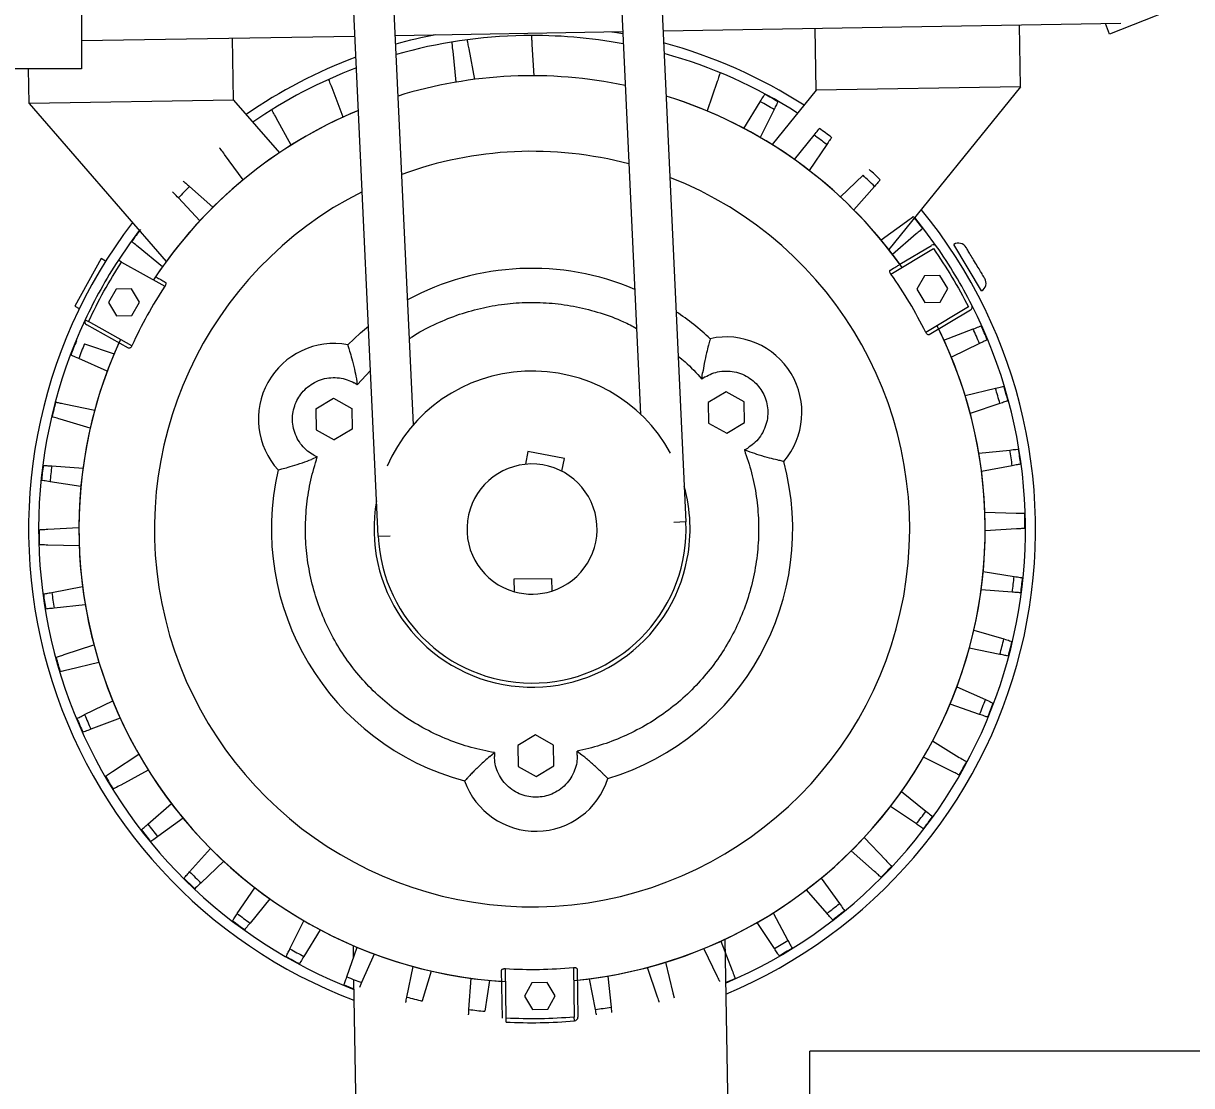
# Model space of a CAD drawing. Extents: x -2187 to 96136, y -11110 to 52208.
# Drawn here: x 31061.3 to 31438.3, y 18704.4 to 19047.1 of the extents above; entities that cross this region are included whole.
import ezdxf

# ---------------------------------------------------------------- set-up
doc = ezdxf.new("R2010")
doc.units = 0
doc.header["$LTSCALE"] = 1000
doc.header["$MEASUREMENT"] = 0
doc.linetypes.add('ACAD_ISO02W100', pattern=[15, 12, -3])
doc.layers.add('洗衣房设备', color=4, linetype='Continuous')
doc.styles.add('HZHT', font='hztxt_e.shx', dxfattribs={"width": 1.5, "bigfont": 'hztxt.shx'})
doc.dimstyles.new('75', dxfattribs={"dimscale": 100, "dimtxt": 3, "dimasz": 1, "dimexe": 1, "dimexo": 1, "dimgap": 0.2, "dimtad": 1, "dimdec": 0, "dimrnd": 10, "dimzin": 0, "dimdsep": 46, "dimtxsty": 'HZHT', "dimblk1": 'ARCHTICK', "dimblk2": 'ARCHTICK', "dimsah": 1, "dimcen": 1, "dimdle": 0.5, "dimclrd": 1, "dimclre": 1, "dimadec": 0, "dimazin": 0, "dimtfac": 1, "dimtdec": 0, "dimtix": 1, "dimtmove": 2, "dimatfit": 3, "dimfxl": 0, "dimtolj": 1, "dimtzin": 0, "dimarcsym": 0})

# ---------------------------------------------------------------- blocks, each defined once
blk = doc.blocks.new('_ArchTick')
at = {"color": 0, "linetype": 'ByBlock', "const_width": 0.4}
blk.add_lwpolyline([(-0.5, -0.5), (0.5, 0.5)], dxfattribs=at)
blk = doc.blocks.new('*D123')
at = {"color": 1, "linetype": 'ACAD_ISO02W100', "lineweight": -2, "ltscale": 750}
for p, q in [((30556.57, 21688.78), (30556.57, 20745.32)), ((30745.1, 21638.78), (30456.57, 21638.78)), ((30556.57, 18361.5), (30556.57, 19495.32)), ((31215.1, 18411.5), (30456.57, 18411.5))]:
    blk.add_line(p, q, dxfattribs=at)
at = {"layer": 'Defpoints', "color": 0, "linetype": 'ACAD_ISO02W100', "ltscale": 750}
for p in [(30556.57, 21638.78), (30845.1, 21638.78), (31315.1, 18411.5)]:
    blk.add_point(p, dxfattribs=at)
at = {"color": 1, "linetype": 'ACAD_ISO02W100', "lineweight": -2, "ltscale": 750, "xscale": 100, "yscale": 100, "zscale": 100}
for p, rotation in [((30556.57, 21638.78), 90), ((30556.57, 18411.5), 270)]:
    blk.add_blockref('_ArchTick', p, dxfattribs=dict(at, rotation=rotation))
at = {"color": 0, "linetype": 'ACAD_ISO02W100', "ltscale": 750, "insert": (30366.07, 20120.32), "char_height": 300, "attachment_point": 2, "rotation": 90, "style": 'HZHT'}
blk.add_mtext('\\A1;3230', dxfattribs=at)

msp = doc.modelspace()

# ---------------------------------------------------------------- linework, layer by layer
at = {"color": 7, "linetype": 'Continuous', "lineweight": 15}
for p, q in [((31239.743, 19646.81), (31275.12, 18886.245)), ((31175.828, 18881.626), (31140.45, 19642.192)), ((31228.402, 19610.831), (31260.489, 18921.016)), ((31187.168, 18917.605), (31155.082, 19607.421)), ((31080.097, 19132.405), (31080.097, 19032.405)), ((31453.882, 19060.276), (31411.874, 19043.551)), ((31267.752, 19044.663), (31415.534, 19047.126)), ((31317.127, 19025.483), (31316.794, 19045.48)), ((31383.118, 19026.583), (31382.785, 19046.58)), ((31411.874, 19043.551), (31410.591, 19047.044)), ((31080.097, 19041.534), (31168.321, 19043.005)), ((31129.153, 19022.349), (31128.82, 19042.346)), ((31181.325, 19043.222), (31254.748, 19044.446)), ((31201.009, 19028.125), (31199.962, 19038.161)), ((31205.023, 19038.913), (31206.941, 19029.006)), ((31225.427, 19040.257), (31226.035, 19030.184)), ((31080.097, 19032.405), (31030.097, 19032.405)), ((31063.163, 19021.249), (31062.977, 19032.405)), ((31164.524, 19016.879), (31160.915, 19026.303)), ((31285.252, 19028.375), (31281.959, 19018.837)), ((31383.118, 19026.583), (31317.127, 19025.483)), ((31383.118, 19026.583), (31340.587, 18974.146)), ((31129.153, 19022.349), (31063.163, 19021.249)), ((31129.153, 19022.349), (31143.92, 19005.335)), ((31182.398, 19023.698), (31182.194, 19024.55)), ((31317.127, 19025.483), (31302.936, 19007.986)), ((31063.163, 19021.249), (31107.417, 18970.259)), ((31293.841, 19013.222), (31299.12, 19021.821)), ((31303.594, 19019.337), (31299.084, 19010.31)), ((31147.692, 19007.786), (31142.884, 19016.658)), ((31310.132, 19003.192), (31316.488, 19011.029)), ((31320.599, 19007.982), (31314.95, 18999.621)), ((31132.192, 18996.574), (31126.267, 19004.742)), ((31324.973, 18991.122), (31332.298, 18998.062)), ((31114.905, 18994.438), (31122.457, 18987.746)), ((31335.976, 18994.505), (31329.284, 18986.953)), ((31118.288, 18983.435), (31111.348, 18990.76)), ((31338.113, 18977.218), (31346.281, 18983.142)), ((31349.463, 18979.135), (31341.842, 18972.521)), ((31106.217, 18968.593), (31098.381, 18974.949)), ((31341.288, 18966.191), (31355.028, 18974.432)), ((31344.189, 18969.352), (31354.401, 18975.477)), ((31370.581, 18960.766), (31361.579, 18975.774)), ((31086.383, 18971.186), (31077.887, 18955.887)), ((31087.859, 18970.366), (31086.383, 18971.186)), ((31092.975, 18970.063), (31091.953, 18970.727)), ((31092.975, 18970.063), (31106.982, 18962.284)), ((31352.114, 18965.683), (31349.704, 18961.343)), ((31357.078, 18965.766), (31352.114, 18965.683)), ((31359.632, 18961.508), (31357.078, 18965.766)), ((31357.222, 18957.168), (31359.632, 18961.508)), ((31091.215, 18961.333), (31088.805, 18956.993)), ((31096.179, 18961.416), (31091.215, 18961.333)), ((31098.733, 18957.159), (31096.179, 18961.416)), ((31349.704, 18961.343), (31352.258, 18957.085)), ((31077.887, 18955.887), (31079.363, 18955.067)), ((31088.805, 18956.993), (31091.359, 18952.736)), ((31096.322, 18952.818), (31098.733, 18957.159)), ((31352.258, 18957.085), (31357.222, 18957.168)), ((31366.312, 18955.619), (31352.572, 18947.378)), ((31366.939, 18954.574), (31353.657, 18946.607)), ((31081.221, 18951.401), (31082.325, 18950.884)), ((31096.332, 18943.106), (31082.325, 18950.884)), ((31091.359, 18952.736), (31096.322, 18952.818)), ((31095.273, 18942.3), (31081.733, 18949.819)), ((31358.418, 18944.886), (31367.841, 18948.495)), ((31081.034, 18943.713), (31090.572, 18940.421)), ((31369.878, 18943.801), (31360.805, 18939.384)), ((31088.37, 18934.843), (31079.155, 18938.954)), ((31168.765, 18932.439), (31169.081, 18930.487)), ((31280.284, 18932.341), (31280.534, 18934.302)), ((31281.304, 18933.019), (31280.284, 18932.341)), ((31169.081, 18930.487), (31168.039, 18931.13)), ((31288.072, 18928.235), (31282.337, 18924.795)), ((31293.919, 18924.988), (31288.072, 18928.235)), ((31365.236, 18927.012), (31375.05, 18929.36)), ((31074.467, 18924.349), (31084.354, 18922.329)), ((31155.699, 18922.684), (31161.434, 18926.124)), ((31161.434, 18926.124), (31167.28, 18922.877)), ((31282.337, 18924.795), (31282.449, 18918.109)), ((31294.03, 18918.302), (31293.919, 18924.988)), ((31376.456, 18924.44), (31366.885, 18921.246)), ((31155.699, 18922.684), (31155.81, 18915.997)), ((31167.28, 18922.877), (31167.392, 18916.191)), ((31082.898, 18916.511), (31073.225, 18919.385)), ((31282.449, 18918.109), (31288.295, 18914.862)), ((31288.295, 18914.862), (31294.03, 18918.302)), ((31155.81, 18915.997), (31161.657, 18912.751)), ((31167.392, 18916.191), (31161.657, 18912.751)), ((31224.115, 18908.928), (31223.336, 18904.826)), ((31235.904, 18906.688), (31224.115, 18908.928)), ((31293.986, 18909.497), (31295.063, 18910.078)), ((31295.833, 18908.795), (31293.986, 18909.497)), ((31369.663, 18908.401), (31379.699, 18909.448)), ((31156.148, 18907.199), (31154.325, 18906.436)), ((31155.052, 18907.744), (31156.148, 18907.199)), ((31235.125, 18902.586), (31235.904, 18906.688)), ((31070.484, 18904.293), (31080.549, 18903.581)), ((31380.452, 18904.386), (31370.545, 18902.469)), ((31079.866, 18897.623), (31069.901, 18899.209)), ((31371.623, 18889.371), (31381.71, 18889.099)), ((31069.153, 18883.888), (31079.225, 18884.496)), ((31381.795, 18883.983), (31371.723, 18883.375)), ((31079.325, 18878.5), (31069.238, 18878.772)), ((31219.742, 18867.838), (31231.74, 18868.038)), ((31219.81, 18863.714), (31219.742, 18867.838)), ((31231.74, 18868.038), (31231.809, 18863.914)), ((31371.082, 18870.248), (31381.047, 18868.662)), ((31070.496, 18863.485), (31080.403, 18865.402)), ((31380.464, 18863.578), (31370.399, 18864.29)), ((31081.285, 18859.47), (31071.249, 18858.423)), ((31368.05, 18851.36), (31377.723, 18848.486)), ((31074.492, 18843.431), (31084.063, 18846.625)), ((31376.481, 18843.522), (31366.594, 18845.542)), ((31085.712, 18840.859), (31075.898, 18838.511)), ((31362.578, 18833.028), (31371.793, 18828.917)), ((31081.07, 18824.07), (31090.143, 18828.487)), ((31369.914, 18824.158), (31360.376, 18827.45)), ((31092.53, 18822.985), (31083.107, 18819.376)), ((31226.581, 18817.507), (31220.846, 18814.067)), ((31232.428, 18814.26), (31226.581, 18817.507)), ((31354.76, 18815.568), (31363.36, 18810.289)), ((31090.12, 18805.734), (31098.538, 18811.297)), ((31211.823, 18810.573), (31213.355, 18811.822)), ((31213.355, 18811.822), (31213.32, 18810.598)), ((31220.846, 18814.067), (31220.958, 18807.381)), ((31232.539, 18807.574), (31232.428, 18814.26)), ((31240.066, 18811.044), (31239.99, 18812.266)), ((31239.99, 18812.266), (31241.563, 18811.069)), ((31220.958, 18807.381), (31226.804, 18804.134)), ((31226.804, 18804.134), (31232.539, 18807.574)), ((31360.876, 18805.816), (31351.849, 18810.325)), ((31101.623, 18806.154), (31092.752, 18801.346)), ((31344.731, 18799.278), (31352.567, 18792.922)), ((31101.485, 18788.736), (31109.106, 18795.35)), ((31349.521, 18788.811), (31341.16, 18794.46)), ((31112.835, 18790.653), (31104.667, 18784.729)), ((31332.66, 18784.436), (31339.6, 18777.111)), ((31114.972, 18773.366), (31121.664, 18780.918)), ((31125.974, 18776.749), (31118.65, 18769.809)), ((31336.043, 18773.433), (31328.491, 18780.125)), ((31318.756, 18771.297), (31324.681, 18763.129)), ((31130.349, 18759.889), (31135.998, 18768.25)), ((31320.674, 18759.946), (31314.06, 18767.567)), ((31140.816, 18764.679), (31134.46, 18756.842)), ((31303.256, 18760.084), (31308.063, 18751.213)), ((31147.354, 18748.534), (31151.864, 18757.561)), ((31157.107, 18754.649), (31151.828, 18746.05)), ((31303.675, 18748.581), (31298.113, 18757)), ((31286.424, 18750.991), (31290.033, 18741.568)), ((31287.689, 18751.578), (31289.633, 18634.97)), ((31165.696, 18739.496), (31168.989, 18749.034)), ((31167.706, 18749.578), (31167.773, 18745.513)), ((31174.567, 18746.831), (31170.455, 18737.616)), ((31285.339, 18739.532), (31280.923, 18748.604)), ((31185.061, 18732.929), (31187.08, 18742.815)), ((31268.55, 18744.173), (31270.898, 18734.36)), ((31192.898, 18741.36), (31190.025, 18731.687)), ((31215.916, 18726.104), (31215.658, 18741.589)), ((31217.135, 18726.124), (31216.868, 18742.144)), ((31238.802, 18742.51), (31239.069, 18726.49)), ((31240.029, 18741.996), (31240.288, 18726.51)), ((31249.939, 18739.746), (31250.986, 18729.71)), ((31265.979, 18732.953), (31262.784, 18742.525)), ((31167.888, 18738.608), (31169.65, 18632.97)), ((31170.455, 18737.616), (31169.744, 18736.021)), ((31205.117, 18728.946), (31205.829, 18739.011)), ((31211.787, 18738.327), (31210.2, 18728.362)), ((31225.432, 18737.563), (31223.021, 18733.223)), ((31230.395, 18737.646), (31225.432, 18737.563)), ((31232.949, 18733.388), (31230.395, 18737.646)), ((31245.925, 18728.958), (31244.007, 18738.865)), ((31223.021, 18733.223), (31225.575, 18728.965)), ((31230.539, 18729.048), (31232.949, 18733.388)), ((31270.898, 18734.36), (31271.305, 18732.661)), ((31225.575, 18728.965), (31230.539, 18729.048)), ((31250.986, 18729.71), (31251.167, 18727.973)), ((31217.07, 18724.907), (31217.135, 18726.124)), ((31239.174, 18725.276), (31239.069, 18726.49)), ((32315.097, 18715.501), (31315.097, 18715.501)), ((31315.097, 18598.901), (31315.097, 18715.501))]:
    msp.add_line(p, q, dxfattribs=at)
at = {"color": 8, "linetype": 'Continuous', "lineweight": 15}
for p, q in [((31169.081, 18930.487), (31173.339, 18935.123)), ((31275.12, 18886.245), (31271.225, 18886.064)), ((31175.828, 18881.626), (31179.723, 18881.807))]:
    msp.add_line(p, q, dxfattribs=at)
at = {"color": 7, "linetype": 'Continuous', "lineweight": 15, "flags": 128}
for points in [[(31251.198, 19044.387), (31252.886, 19044.107), (31254.779, 19043.771)], [(31356.027, 18975.13), (31352.281, 18980.27), (31348.97, 18984.481)], [(31098.695, 18980.308), (31095.526, 18975.99), (31091.953, 18970.727)], [(31165.974, 18943.406), (31170.081, 18947.249), (31172.674, 18949.427)]]:
    msp.add_lwpolyline(points, dxfattribs=at)
at = {"color": 7, "linetype": 'Continuous', "lineweight": 15}
for centre, radius, start, end in [((31225.474, 18883.935), 162.5, 101.01838, 105.7158), ((31225.474, 18883.935), 159.25, 90.9551, 105.98704), ((31225.474, 18883.935), 159.25, 79.33929, 90.9551), ((31225.474, 18883.935), 162.5, 57.30841, 74.85408), ((31225.474, 18883.935), 159.25, 57.43862, 74.47806), ((31225.474, 18883.935), 162.5, 110.47224, 124.6018), ((31225.474, 18883.935), 159.25, 110.84826, 124.47159), ((31225.474, 18883.935), 146.25, 78.13001, 107.19632), ((31225.474, 18883.935), 146.25, 35.25633, 72.7967), ((31225.474, 18883.935), 146.25, 35.7353, 72.7967), ((31225.474, 18883.935), 159.087, 60.0772, 61.83301), ((31225.474, 18883.935), 146.25, 112.52962, 146.65388), ((31225.474, 18883.935), 146.25, 112.52962, 146.17491), ((31225.474, 18883.935), 156.321, 60.01735, 61.89286), ((31225.474, 18883.935), 156.321, 52.51735, 54.39286), ((31225.474, 18883.935), 159.087, 52.5772, 54.33301), ((31225.474, 18883.935), 121.875, 75.13778, 110.18854), ((31225.474, 18883.935), 159.087, 45.0772, 46.83301), ((31225.474, 18883.935), 121.875, 270.9551, 68.59677), ((31225.474, 18883.935), 156.321, 45.01735, 46.89286), ((31225.474, 18883.935), 121.875, 116.72955, 270.9551), ((31225.474, 18883.935), 156.321, 135.01735, 136.89286), ((31225.474, 18883.935), 162.5, 292.62329, 39.39049), ((31225.474, 18883.935), 159.087, 37.5772, 39.33301), ((31225.474, 18883.935), 162.5, 142.51972, 249.28692), ((31225.474, 18883.935), 159.088, 142.5772, 144.33301), ((31355.028, 18974.432), 1.219, 34.93513, 120.9551), ((31225.474, 18883.935), 159.25, 26.97508, 34.93513), ((31363.079, 18973.273), 2.917, 30.9551, 120.9551), ((31225.474, 18883.935), 159.25, 146.97508, 154.93513), ((31225.474, 18883.935), 84.125, 66.79795, 118.52838), ((31225.474, 18883.935), 142.052, 26.52652, 35.38369), ((31225.474, 18883.935), 142.052, 146.52652, 155.38369), ((31369.08, 18963.268), 2.917, 300.9551, 30.9551), ((31225.474, 18883.935), 84.125, 46.89641, 56.45025), ((31225.474, 18883.935), 159.25, 293.08861, 26.97508), ((31366.312, 18955.619), 1.219, 300.9551, 26.97508), ((31225.474, 18883.935), 159.25, 154.93513, 248.82159), ((31082.325, 18950.884), 1.219, 154.93513, 180.9551), ((31082.325, 18950.884), 1.219, 180.9551, 240.9551), ((31225.474, 18883.935), 146.25, 275.25633, 26.65388), ((31225.474, 18883.935), 146.25, 275.7353, 26.17491), ((31225.474, 18883.935), 156.321, 22.51735, 24.39286), ((31225.474, 18883.935), 159.087, 22.5772, 24.33301), ((31225.474, 18883.935), 159.088, 157.5772, 159.33301), ((31225.474, 18883.935), 156.321, 157.51735, 159.39286), ((31225.474, 18883.935), 146.25, 155.25633, 266.65388), ((31225.474, 18883.935), 146.25, 155.7353, 266.17491), ((31161.545, 18919.437), 24.375, 79.53084, 222.37937), ((31288.184, 18921.548), 24.375, 319.53084, 102.37937), ((31225.474, 18883.935), 51, 28.76165, 156.56468), ((31225.474, 18883.935), 156.321, 15.01735, 16.89286), ((31225.474, 18883.935), 159.087, 15.0772, 16.83301), ((31225.474, 18883.935), 159.087, 165.0772, 166.83301), ((31225.474, 18883.935), 156.321, 7.51735, 9.39286), ((31225.474, 18883.935), 159.088, 7.5772, 9.33301), ((31225.474, 18883.935), 84.125, 286.89641, 15.0138), ((31225.474, 18883.935), 159.088, 172.5772, 174.33301), ((31225.474, 18883.935), 156.321, 172.51735, 174.39286), ((31225.474, 18883.935), 84.125, 166.89641, 255.0138), ((31225.474, 18883.935), 21, 287.55665, 254.35355), ((31225.474, 18883.935), 51, 349.24195, 15.62752), ((31225.474, 18883.935), 51, 169.6988, 349.24195), ((31225.474, 18883.935), 49.7, 182.66316, 2.66316), ((31225.474, 18883.935), 159.087, 0.0772, 1.83301), ((31225.474, 18883.935), 159.088, 180.0772, 181.83301), ((31225.474, 18883.935), 156.321, 352.51735, 354.39286), ((31225.474, 18883.935), 159.087, 352.5772, 354.33301), ((31225.474, 18883.935), 156.321, 187.51735, 189.39286), ((31225.474, 18883.935), 21, 254.35355, 287.55665), ((31225.474, 18883.935), 159.088, 187.5772, 189.33301), ((31225.474, 18883.935), 156.321, 345.01735, 346.89286), ((31225.474, 18883.935), 159.087, 345.0772, 346.83301), ((31225.474, 18883.935), 159.088, 195.0772, 196.83301), ((31225.474, 18883.935), 156.321, 337.51735, 339.39286), ((31225.474, 18883.935), 159.088, 337.5772, 339.33301), ((31225.474, 18883.935), 159.087, 202.5772, 204.33301), ((31225.474, 18883.935), 156.321, 202.51735, 204.39286), ((31225.474, 18883.935), 159.088, 330.0772, 331.83301), ((31225.474, 18883.935), 159.087, 210.0772, 211.83301), ((31226.693, 18810.821), 24.375, 199.53084, 342.37937), ((31225.474, 18883.935), 156.321, 322.51735, 324.39286), ((31225.474, 18883.935), 156.321, 217.51735, 219.39286), ((31225.474, 18883.935), 159.088, 322.5772, 324.33301), ((31225.474, 18883.935), 159.087, 217.5772, 219.33301), ((31225.474, 18883.935), 156.321, 225.01735, 226.89286), ((31225.474, 18883.935), 159.088, 315.0772, 316.83301), ((31225.474, 18883.935), 159.087, 225.0772, 226.83301), ((31225.474, 18883.935), 156.321, 307.51735, 309.39286), ((31225.474, 18883.935), 156.321, 232.51735, 234.39286), ((31225.474, 18883.935), 159.088, 307.5772, 309.33301), ((31225.474, 18883.935), 159.087, 232.5772, 234.33301), ((31225.474, 18883.935), 156.321, 300.01735, 301.89286), ((31225.474, 18883.935), 156.321, 240.01735, 241.89286), ((31225.474, 18883.935), 159.088, 300.0772, 301.83301), ((31225.474, 18883.935), 159.087, 240.0772, 241.83301), ((31225.474, 18883.935), 156.321, 247.51735, 249.39286), ((31225.474, 18883.935), 142.052, 266.52652, 275.38369), ((31225.474, 18883.935), 159.087, 247.5772, 248.79779), ((31225.474, 18883.935), 159.088, 293.11242, 294.33301), ((31225.474, 18883.935), 156.321, 255.01735, 256.89286), ((31225.474, 18883.935), 156.321, 262.51735, 264.39286), ((31225.474, 18883.935), 156.321, 277.51735, 279.39286), ((31225.474, 18883.935), 159.25, 266.97508, 274.93513), ((31239.069, 18726.49), 1.219, 274.93513, 0.9551)]:
    msp.add_arc(centre, radius, start, end, dxfattribs=at)
for points, knots in [([(31199.962, 19038.161), (31199.886, 19038.889), (31199.75, 19040.196), (31199.697, 19040.696), (31199.674, 19040.917)], [0, 0, 0, 0, 0.5568555, 1, 1, 1, 1]), ([(31204.496, 19041.634), (31204.554, 19041.339), (31204.656, 19040.808), (31204.91, 19039.495), (31205.023, 19038.913)], [0, 0, 0, 0, 0.55666548, 1, 1, 1, 1]), ([(31225.26, 19043.023), (31225.278, 19042.723), (31225.31, 19042.183), (31225.391, 19040.848), (31225.427, 19040.257)], [0, 0, 0, 0, 0.55666548, 1, 1, 1, 1]), ([(31286.156, 19030.995), (31286.058, 19030.711), (31285.882, 19030.2), (31285.445, 19028.936), (31285.252, 19028.375)], [0, 0, 0, 0, 0.5566655, 1, 1, 1, 1]), ([(31160.915, 19026.303), (31160.653, 19026.986), (31160.183, 19028.213), (31160.003, 19028.683), (31159.924, 19028.891)], [0, 0, 0, 0, 0.5568555, 1, 1, 1, 1]), ([(31299.12, 19021.821), (31299.503, 19022.445), (31300.191, 19023.565), (31300.454, 19023.993), (31300.57, 19024.183)], [0, 0, 0, 0, 0.5568555, 1, 1, 1, 1]), ([(31142.884, 19016.658), (31142.536, 19017.301), (31141.91, 19018.457), (31141.67, 19018.899), (31141.564, 19019.094)], [0, 0, 0, 0, 0.5568555, 1, 1, 1, 1]), ([(31304.832, 19021.816), (31304.698, 19021.547), (31304.456, 19021.064), (31303.858, 19019.868), (31303.594, 19019.337)], [0, 0, 0, 0, 0.5566655, 1, 1, 1, 1]), ([(31316.488, 19011.029), (31316.949, 19011.597), (31317.777, 19012.618), (31318.093, 19013.008), (31318.234, 19013.181)], [0, 0, 0, 0, 0.5568555, 1, 1, 1, 1]), ([(31126.267, 19004.742), (31125.838, 19005.335), (31125.066, 19006.399), (31124.771, 19006.805), (31124.64, 19006.986)], [0, 0, 0, 0, 0.5568555, 1, 1, 1, 1]), ([(31322.15, 19010.278), (31321.982, 19010.029), (31321.679, 19009.582), (31320.931, 19008.473), (31320.599, 19007.982)], [0, 0, 0, 0, 0.5566655, 1, 1, 1, 1]), ([(31112.831, 18996.276), (31113.056, 18996.076), (31113.46, 18995.718), (31114.461, 18994.831), (31114.905, 18994.438)], [0, 0, 0, 0, 0.5566655, 1, 1, 1, 1]), ([(31337.814, 18996.579), (31337.615, 18996.354), (31337.256, 18995.949), (31336.369, 18994.948), (31335.976, 18994.505)], [0, 0, 0, 0, 0.5566655, 1, 1, 1, 1]), ([(31111.348, 18990.76), (31110.844, 18991.291), (31109.94, 18992.245), (31109.595, 18992.61), (31109.441, 18992.772)], [0, 0, 0, 0, 0.5568555, 1, 1, 1, 1]), ([(31346.281, 18983.142), (31346.873, 18983.572), (31347.937, 18984.344), (31348.344, 18984.639), (31348.524, 18984.769)], [0, 0, 0, 0, 0.5568555, 1, 1, 1, 1]), ([(31351.556, 18980.952), (31351.329, 18980.755), (31350.921, 18980.401), (31349.911, 18979.524), (31349.463, 18979.135)], [0, 0, 0, 0, 0.5566655, 1, 1, 1, 1]), ([(31098.381, 18974.949), (31097.812, 18975.41), (31096.791, 18976.238), (31096.401, 18976.555), (31096.228, 18976.695)], [0, 0, 0, 0, 0.5568555, 1, 1, 1, 1]), ([(31341.12, 18967.511), (31341.773, 18967.903), (31343.098, 18968.697), (31344.034, 18969.259), (31344.143, 18969.324), (31344.189, 18969.352)], [0, 0, 0, 0, 0.3614506, 0.7333767, 1, 1, 1, 1]), ([(31103.978, 18965.347), (31104.061, 18965.301), (31104.229, 18965.208), (31105.396, 18964.56), (31106.603, 18963.889), (31107.107, 18963.609)], [0, 0, 0, 0, 0.3614429, 0.7333753, 1, 1, 1, 1]), ([(31341.288, 18966.191), (31341.222, 18966.294), (31341.089, 18966.5), (31340.973, 18966.82), (31340.93, 18967.111), (31340.966, 18967.369), (31341.066, 18967.461), (31341.12, 18967.511)], [0, 0, 0, 0, 0.1824716, 0.3647796, 0.5520884, 0.7579671, 1, 1, 1, 1]), ([(31107.107, 18963.609), (31107.163, 18963.56), (31107.275, 18963.462), (31107.316, 18963.157), (31107.244, 18962.791), (31107.11, 18962.486), (31107.011, 18962.329), (31106.982, 18962.284)], [0, 0, 0, 0, 0.2463549, 0.4933342, 0.7212509, 0.921145, 1, 1, 1, 1]), ([(31353.657, 18946.607), (31353.587, 18946.583), (31353.445, 18946.535), (31353.161, 18946.653), (31352.88, 18946.897), (31352.683, 18947.166), (31352.596, 18947.331), (31352.572, 18947.378)], [0, 0, 0, 0, 0.2463549, 0.4933342, 0.7212509, 0.921145, 1, 1, 1, 1]), ([(31367.841, 18948.495), (31368.525, 18948.756), (31369.752, 18949.226), (31370.221, 18949.406), (31370.429, 18949.486)], [0, 0, 0, 0, 0.5568555, 1, 1, 1, 1]), ([(31096.332, 18943.106), (31096.276, 18942.997), (31096.163, 18942.779), (31095.944, 18942.518), (31095.714, 18942.336), (31095.472, 18942.238), (31095.343, 18942.278), (31095.273, 18942.3)], [0, 0, 0, 0, 0.1824716, 0.3647796, 0.5520884, 0.7579671, 1, 1, 1, 1]), ([(31165.974, 18943.406), (31166.008, 18943.298), (31166.076, 18943.08), (31166.589, 18941.398), (31167.311, 18938.86), (31168.115, 18935.75), (31168.562, 18933.476), (31168.765, 18932.439)], [0, 0, 0, 0, 0.195109, 0.3899609, 0.591618, 0.8138009, 1, 1, 1, 1]), ([(31282.958, 18945.357), (31282.928, 18945.247), (31282.867, 18945.027), (31282.41, 18943.329), (31281.774, 18940.768), (31281.074, 18937.634), (31280.703, 18935.346), (31280.534, 18934.302)], [0, 0, 0, 0, 0.195109, 0.3899609, 0.591618, 0.8138009, 1, 1, 1, 1]), ([(31372.369, 18945.014), (31372.099, 18944.882), (31371.613, 18944.646), (31370.411, 18944.06), (31369.878, 18943.801)], [0, 0, 0, 0, 0.5566655, 1, 1, 1, 1]), ([(31079.155, 18938.954), (31078.487, 18939.252), (31077.286, 18939.788), (31076.827, 18939.992), (31076.624, 18940.083)], [0, 0, 0, 0, 0.5568555, 1, 1, 1, 1]), ([(31155.052, 18907.744), (31154.36, 18908.178), (31152.934, 18909.072), (31151.116, 18910.933), (31149.619, 18913.176), (31148.594, 18915.735), (31148.113, 18918.448), (31148.191, 18921.147), (31148.775, 18923.674), (31149.787, 18925.967), (31151.199, 18928.038), (31153.036, 18929.869), (31155.285, 18931.362), (31157.842, 18932.388), (31160.557, 18932.871), (31163.251, 18932.786), (31165.792, 18932.226), (31167.304, 18931.488), (31168.039, 18931.13)], [0, 0, 0, 0, 0.058258, 0.1200057, 0.1843204, 0.25, 0.3156796, 0.3799943, 0.441742, 0.5, 0.558258, 0.6200057, 0.6843204, 0.75, 0.8156796, 0.8799943, 0.941742, 1, 1, 1, 1]), ([(31281.304, 18933.019), (31282.026, 18933.401), (31283.513, 18934.189), (31286.034, 18934.833), (31288.724, 18935.007), (31291.453, 18934.616), (31294.043, 18933.676), (31296.341, 18932.259), (31298.238, 18930.489), (31299.718, 18928.467), (31300.806, 18926.208), (31301.473, 18923.702), (31301.641, 18921.007), (31301.251, 18918.28), (31300.312, 18915.688), (31298.891, 18913.397), (31297.136, 18911.476), (31295.741, 18910.535), (31295.063, 18910.078)], [0, 0, 0, 0, 0.058258, 0.1200057, 0.1843204, 0.25, 0.3156796, 0.3799943, 0.441742, 0.5, 0.558258, 0.6200057, 0.6843204, 0.75, 0.8156796, 0.8799943, 0.941742, 1, 1, 1, 1]), ([(31375.05, 18929.36), (31375.762, 18929.53), (31377.04, 18929.836), (31377.528, 18929.953), (31377.745, 18930.005)], [0, 0, 0, 0, 0.5568555, 1, 1, 1, 1]), ([(31071.752, 18924.903), (31072.047, 18924.843), (31072.576, 18924.735), (31073.886, 18924.467), (31074.467, 18924.349)], [0, 0, 0, 0, 0.5566655, 1, 1, 1, 1]), ([(31379.085, 18925.317), (31378.8, 18925.222), (31378.287, 18925.051), (31377.019, 18924.628), (31376.456, 18924.44)], [0, 0, 0, 0, 0.55666548, 1, 1, 1, 1]), ([(31073.225, 18919.385), (31072.524, 18919.593), (31071.264, 18919.968), (31070.782, 18920.111), (31070.569, 18920.174)], [0, 0, 0, 0, 0.5568555, 1, 1, 1, 1]), ([(31293.986, 18909.497), (31294.813, 18907.054), (31296.483, 18902.123), (31297.982, 18894.39), (31298.704, 18886.462), (31298.539, 18878.451), (31297.504, 18870.508), (31295.619, 18862.771), (31292.94, 18855.37), (31289.522, 18848.367), (31285.384, 18841.764), (31280.518, 18835.579), (31274.947, 18829.888), (31268.751, 18824.811), (31262.038, 18820.437), (31254.927, 18816.859), (31247.569, 18814.044), (31242.501, 18812.855), (31239.99, 18812.266)], [0, 0, 0, 0, 0.0612217, 0.1235262, 0.1865739, 0.25, 0.3134261, 0.3764738, 0.4387783, 0.5, 0.5612217, 0.6235262, 0.6865739, 0.75, 0.8134261, 0.8764738, 0.9387783, 1, 1, 1, 1]), ([(31306.727, 18905.728), (31306.616, 18905.753), (31306.393, 18905.803), (31304.68, 18906.2), (31302.121, 18906.844), (31299.027, 18907.703), (31296.833, 18908.453), (31295.833, 18908.795)], [0, 0, 0, 0, 0.195109, 0.3899609, 0.591618, 0.8138009, 1, 1, 1, 1]), ([(31379.699, 18909.448), (31380.427, 18909.523), (31381.734, 18909.66), (31382.234, 18909.712), (31382.456, 18909.735)], [0, 0, 0, 0, 0.55685547, 1, 1, 1, 1]), ([(31143.539, 18903.008), (31143.65, 18903.036), (31143.871, 18903.094), (31145.57, 18903.547), (31148.105, 18904.276), (31151.17, 18905.238), (31153.337, 18906.06), (31154.325, 18906.436)], [0, 0, 0, 0, 0.195109, 0.3899609, 0.591618, 0.8138009, 1, 1, 1, 1]), ([(31213.355, 18811.822), (31210.825, 18812.327), (31205.721, 18813.346), (31198.273, 18815.914), (31191.047, 18819.253), (31184.192, 18823.401), (31177.83, 18828.269), (31172.073, 18833.771), (31167.003, 18839.791), (31162.647, 18846.252), (31158.998, 18853.137), (31156.074, 18860.444), (31153.932, 18868.115), (31152.632, 18876.019), (31152.201, 18884.02), (31152.657, 18891.967), (31153.898, 18899.746), (31155.403, 18904.73), (31156.148, 18907.199)], [0, 0, 0, 0, 0.0612217, 0.1235262, 0.1865739, 0.25, 0.3134261, 0.3764738, 0.4387783, 0.5, 0.5612217, 0.6235262, 0.6865739, 0.75, 0.8134261, 0.8764738, 0.9387783, 1, 1, 1, 1]), ([(31067.72, 18904.488), (31068.02, 18904.467), (31068.559, 18904.429), (31069.893, 18904.334), (31070.484, 18904.293)], [0, 0, 0, 0, 0.5566655, 1, 1, 1, 1]), ([(31383.172, 18904.913), (31382.877, 18904.856), (31382.347, 18904.753), (31381.034, 18904.499), (31380.452, 18904.386)], [0, 0, 0, 0, 0.5566655, 1, 1, 1, 1]), ([(31069.901, 18899.209), (31069.178, 18899.324), (31067.88, 18899.531), (31067.384, 18899.61), (31067.164, 18899.645)], [0, 0, 0, 0, 0.5568555, 1, 1, 1, 1]), ([(31381.71, 18889.099), (31382.441, 18889.079), (31383.755, 18889.044), (31384.257, 18889.03), (31384.48, 18889.024)], [0, 0, 0, 0, 0.5568555, 1, 1, 1, 1]), ([(31066.387, 18883.721), (31066.687, 18883.739), (31067.226, 18883.772), (31068.561, 18883.852), (31069.153, 18883.888)], [0, 0, 0, 0, 0.5566655, 1, 1, 1, 1]), ([(31384.561, 18884.15), (31384.261, 18884.132), (31383.722, 18884.099), (31382.387, 18884.019), (31381.795, 18883.983)], [0, 0, 0, 0, 0.5566655, 1, 1, 1, 1]), ([(31069.238, 18878.772), (31068.507, 18878.792), (31067.193, 18878.827), (31066.69, 18878.841), (31066.468, 18878.847)], [0, 0, 0, 0, 0.55685547, 1, 1, 1, 1]), ([(31381.047, 18868.662), (31381.77, 18868.547), (31383.068, 18868.34), (31383.564, 18868.261), (31383.784, 18868.226)], [0, 0, 0, 0, 0.5568555, 1, 1, 1, 1]), ([(31067.776, 18862.958), (31068.071, 18863.015), (31068.601, 18863.118), (31069.914, 18863.372), (31070.496, 18863.485)], [0, 0, 0, 0, 0.5566655, 1, 1, 1, 1]), ([(31383.228, 18863.383), (31382.928, 18863.404), (31382.389, 18863.442), (31381.055, 18863.537), (31380.464, 18863.578)], [0, 0, 0, 0, 0.5566655, 1, 1, 1, 1]), ([(31071.249, 18858.423), (31070.521, 18858.347), (31069.214, 18858.211), (31068.714, 18858.159), (31068.492, 18858.136)], [0, 0, 0, 0, 0.55685547, 1, 1, 1, 1]), ([(31377.723, 18848.486), (31378.424, 18848.278), (31379.684, 18847.903), (31380.166, 18847.76), (31380.379, 18847.697)], [0, 0, 0, 0, 0.55685547, 1, 1, 1, 1]), ([(31071.863, 18842.554), (31072.148, 18842.649), (31072.661, 18842.82), (31073.929, 18843.243), (31074.492, 18843.431)], [0, 0, 0, 0, 0.5566655, 1, 1, 1, 1]), ([(31379.196, 18842.968), (31378.901, 18843.028), (31378.372, 18843.136), (31377.062, 18843.404), (31376.481, 18843.522)], [0, 0, 0, 0, 0.5566655, 1, 1, 1, 1]), ([(31075.898, 18838.511), (31075.186, 18838.341), (31073.908, 18838.035), (31073.419, 18837.918), (31073.203, 18837.866)], [0, 0, 0, 0, 0.5568555, 1, 1, 1, 1]), ([(31371.793, 18828.917), (31372.461, 18828.619), (31373.662, 18828.083), (31374.12, 18827.879), (31374.324, 18827.788)], [0, 0, 0, 0, 0.5568555, 1, 1, 1, 1]), ([(31078.578, 18822.857), (31078.849, 18822.989), (31079.335, 18823.225), (31080.537, 18823.811), (31081.07, 18824.07)], [0, 0, 0, 0, 0.55666548, 1, 1, 1, 1]), ([(31372.534, 18823.253), (31372.249, 18823.352), (31371.739, 18823.528), (31370.474, 18823.964), (31369.914, 18824.158)], [0, 0, 0, 0, 0.5566655, 1, 1, 1, 1]), ([(31083.107, 18819.376), (31082.423, 18819.115), (31081.196, 18818.644), (31080.727, 18818.465), (31080.519, 18818.385)], [0, 0, 0, 0, 0.5568555, 1, 1, 1, 1]), ([(31240.066, 18811.044), (31240.036, 18810.227), (31239.975, 18808.546), (31239.272, 18806.041), (31238.079, 18803.623), (31236.375, 18801.456), (31234.266, 18799.683), (31231.89, 18798.401), (31229.409, 18797.643), (31226.917, 18797.373), (31224.417, 18797.56), (31221.913, 18798.235), (31219.496, 18799.437), (31217.329, 18801.138), (31215.553, 18803.248), (31214.28, 18805.624), (31213.494, 18808.104), (31213.377, 18809.783), (31213.32, 18810.598)], [0, 0, 0, 0, 0.058258, 0.1200057, 0.1843204, 0.25, 0.3156796, 0.3799943, 0.441742, 0.5, 0.558258, 0.6200057, 0.6843204, 0.75, 0.8156796, 0.8799943, 0.941742, 1, 1, 1, 1]), ([(31249.924, 18803.442), (31249.905, 18803.461), (31249.866, 18803.501), (31249.553, 18803.818), (31249.06, 18804.311), (31248.387, 18804.977), (31247.542, 18805.799), (31246.522, 18806.769), (31245.331, 18807.871), (31244.069, 18808.992), (31242.805, 18810.071), (31241.979, 18810.735), (31241.563, 18811.069)], [0, 0, 0, 0, 0.0961896, 0.195284, 0.2914492, 0.3902364, 0.4898762, 0.5919167, 0.7017749, 0.8140702, 0.9065198, 1, 1, 1, 1]), ([(31211.823, 18810.573), (31211.274, 18810.098), (31210.163, 18809.139), (31208.662, 18807.732), (31207.306, 18806.409), (31206.143, 18805.232), (31205.153, 18804.202), (31204.422, 18803.428), (31203.946, 18802.916), (31203.744, 18802.697), (31203.726, 18802.678), (31203.72, 18802.672)], [0, 0, 0, 0, 0.1274345, 0.2576055, 0.375153, 0.4958875, 0.6135654, 0.7355944, 0.8396264, 0.9472284, 1, 1, 1, 1]), ([(31363.36, 18810.289), (31363.984, 18809.906), (31365.104, 18809.219), (31365.532, 18808.956), (31365.722, 18808.839)], [0, 0, 0, 0, 0.5568555, 1, 1, 1, 1]), ([(31087.807, 18804.206), (31088.058, 18804.372), (31088.509, 18804.67), (31089.625, 18805.407), (31090.12, 18805.734)], [0, 0, 0, 0, 0.55666548, 1, 1, 1, 1]), ([(31363.355, 18804.577), (31363.086, 18804.712), (31362.603, 18804.953), (31361.406, 18805.551), (31360.876, 18805.816)], [0, 0, 0, 0, 0.5566655, 1, 1, 1, 1]), ([(31092.752, 18801.346), (31092.108, 18800.997), (31090.953, 18800.371), (31090.511, 18800.132), (31090.315, 18800.026)], [0, 0, 0, 0, 0.5568555, 1, 1, 1, 1]), ([(31352.567, 18792.922), (31353.136, 18792.461), (31354.157, 18791.633), (31354.547, 18791.316), (31354.72, 18791.176)], [0, 0, 0, 0, 0.5568555, 1, 1, 1, 1]), ([(31099.392, 18786.919), (31099.619, 18787.116), (31100.027, 18787.47), (31101.037, 18788.347), (31101.485, 18788.736)], [0, 0, 0, 0, 0.5566655, 1, 1, 1, 1]), ([(31351.817, 18787.259), (31351.568, 18787.428), (31351.12, 18787.73), (31350.012, 18788.479), (31349.521, 18788.811)], [0, 0, 0, 0, 0.5566655, 1, 1, 1, 1]), ([(31104.667, 18784.729), (31104.075, 18784.299), (31103.011, 18783.527), (31102.604, 18783.232), (31102.424, 18783.102)], [0, 0, 0, 0, 0.5568555, 1, 1, 1, 1]), ([(31339.6, 18777.111), (31340.104, 18776.58), (31341.008, 18775.626), (31341.353, 18775.261), (31341.506, 18775.099)], [0, 0, 0, 0, 0.5568555, 1, 1, 1, 1]), ([(31113.134, 18771.292), (31113.333, 18771.517), (31113.692, 18771.922), (31114.579, 18772.923), (31114.972, 18773.366)], [0, 0, 0, 0, 0.5566655, 1, 1, 1, 1]), ([(31338.117, 18771.595), (31337.892, 18771.795), (31337.488, 18772.153), (31336.487, 18773.04), (31336.043, 18773.433)], [0, 0, 0, 0, 0.5566655, 1, 1, 1, 1]), ([(31118.65, 18769.809), (31118.118, 18769.306), (31117.164, 18768.402), (31116.8, 18768.056), (31116.638, 18767.903)], [0, 0, 0, 0, 0.5568555, 1, 1, 1, 1]), ([(31324.681, 18763.129), (31325.11, 18762.536), (31325.882, 18761.472), (31326.177, 18761.065), (31326.308, 18760.885)], [0, 0, 0, 0, 0.5568555, 1, 1, 1, 1]), ([(31128.798, 18757.592), (31128.966, 18757.842), (31129.269, 18758.289), (31130.017, 18759.398), (31130.349, 18759.889)], [0, 0, 0, 0, 0.55666548, 1, 1, 1, 1]), ([(31322.49, 18757.853), (31322.293, 18758.081), (31321.939, 18758.489), (31321.062, 18759.499), (31320.674, 18759.946)], [0, 0, 0, 0, 0.5566655, 1, 1, 1, 1]), ([(31134.46, 18756.842), (31133.999, 18756.274), (31133.171, 18755.253), (31132.855, 18754.863), (31132.714, 18754.69)], [0, 0, 0, 0, 0.5568555, 1, 1, 1, 1]), ([(31308.063, 18751.213), (31308.412, 18750.57), (31309.038, 18749.414), (31309.278, 18748.972), (31309.384, 18748.776)], [0, 0, 0, 0, 0.55685547, 1, 1, 1, 1]), ([(31146.116, 18746.055), (31146.25, 18746.324), (31146.492, 18746.807), (31147.089, 18748.003), (31147.354, 18748.534)], [0, 0, 0, 0, 0.55666548, 1, 1, 1, 1]), ([(31305.203, 18746.269), (31305.037, 18746.52), (31304.74, 18746.971), (31304.002, 18748.086), (31303.675, 18748.581)], [0, 0, 0, 0, 0.5566655, 1, 1, 1, 1]), ([(31151.828, 18746.05), (31151.445, 18745.426), (31150.757, 18744.306), (31150.494, 18743.878), (31150.378, 18743.688)], [0, 0, 0, 0, 0.5568555, 1, 1, 1, 1]), ([(31164.792, 18736.876), (31164.89, 18737.16), (31165.066, 18737.671), (31165.503, 18738.935), (31165.696, 18739.496)], [0, 0, 0, 0, 0.5566655, 1, 1, 1, 1]), ([(31215.658, 18741.589), (31215.672, 18741.663), (31215.701, 18741.809), (31215.946, 18741.997), (31216.298, 18742.118), (31216.629, 18742.154), (31216.815, 18742.146), (31216.868, 18742.144)], [0, 0, 0, 0, 0.2463549, 0.4933342, 0.7212509, 0.921145, 1, 1, 1, 1]), ([(31238.802, 18742.51), (31238.925, 18742.516), (31239.17, 18742.527), (31239.505, 18742.468), (31239.778, 18742.36), (31239.983, 18742.199), (31240.013, 18742.067), (31240.029, 18741.996)], [0, 0, 0, 0, 0.1824716, 0.3647796, 0.5520884, 0.7579671, 1, 1, 1, 1]), ([(31286.101, 18737.967), (31286.084, 18738.001), (31285.94, 18738.297), (31285.621, 18738.952), (31285.339, 18739.532)], [0, 0, 0, 0, 0.1141488, 1, 1, 1, 1]), ([(31290.033, 18741.568), (31290.295, 18740.885), (31290.765, 18739.657), (31290.945, 18739.188), (31291.024, 18738.98)], [0, 0, 0, 0, 0.5568555, 1, 1, 1, 1]), ([(31184.713, 18731.224), (31184.72, 18731.261), (31184.786, 18731.583), (31184.932, 18732.297), (31185.061, 18732.929)], [0, 0, 0, 0, 0.1141488, 1, 1, 1, 1]), ([(31266.529, 18731.303), (31266.517, 18731.338), (31266.413, 18731.651), (31266.183, 18732.341), (31265.979, 18732.953)], [0, 0, 0, 0, 0.1141488, 1, 1, 1, 1]), ([(31204.994, 18727.21), (31204.997, 18727.247), (31205.02, 18727.576), (31205.071, 18728.302), (31205.117, 18728.946)], [0, 0, 0, 0, 0.11414878, 1, 1, 1, 1]), ([(31246.256, 18727.25), (31246.248, 18727.287), (31246.186, 18727.61), (31246.047, 18728.325), (31245.925, 18728.958)], [0, 0, 0, 0, 0.1141488, 1, 1, 1, 1])]:
    msp.add_open_spline(points, degree=3, knots=knots, dxfattribs=at)
for points in [[(31355.028, 18974.432), (31357.072, 18971.394), (31361.161, 18965.32), (31364.595, 18958.853), (31366.312, 18955.619)], [(31368.581, 18969.77), (31368.188, 18970.426), (31367.402, 18971.737), (31366.41, 18973.39), (31365.716, 18974.547), (31365.626, 18974.698), (31365.581, 18974.773)], [(31082.325, 18950.884), (31083.933, 18954.174), (31087.15, 18960.752), (31091.033, 18966.959), (31092.975, 18970.063)], [(31371.582, 18964.768), (31371.536, 18964.843), (31371.446, 18964.993), (31370.752, 18966.15), (31369.761, 18967.804), (31368.974, 18969.115), (31368.581, 18969.77)], [(31239.069, 18726.49), (31235.416, 18726.238), (31228.111, 18725.735), (31220.794, 18725.995), (31217.135, 18726.124)]]:
    msp.add_open_spline(points, degree=3, dxfattribs=at)
at = {"color": 8, "linetype": 'Continuous', "lineweight": 15}
for points, knots in [([(31185.877, 18945.353), (31186.163, 18945.556), (31188.624, 18947.308), (31193.72, 18949.91), (31201.08, 18953.041), (31208.733, 18955.262), (31216.478, 18956.646), (31224.253, 18957.187), (31232.039, 18956.903), (31239.833, 18955.789), (31247.533, 18953.782), (31254.05, 18951.43), (31257.806, 18949.438), (31259.201, 18948.698)], [0, 0, 0, 0, 0.0136503, 0.1177595, 0.2218688, 0.325357, 0.4276251, 0.528116, 0.6286069, 0.730875, 0.8343632, 0.9384724, 1, 1, 1, 1]), ([(31272.634, 18939.692), (31273.388, 18939.091), (31276.158, 18936.882), (31278.546, 18934.254), (31280.284, 18932.341)], [0, 0, 0, 0, 0.2719616, 1, 1, 1, 1])]:
    msp.add_open_spline(points, degree=3, knots=knots, dxfattribs=at)

# ---------------------------------------------------------------- dimensions: what is measured, and where the dimension line sits
at = {"color": 1, "linetype": 'ACAD_ISO02W100', "ltscale": 750}
dim = msp.add_linear_dim(base=(30556.565, 21638.784), p1=(31315.097, 18411.501), p2=(30845.097, 21638.784), angle=270, dimstyle='75', override={"dimfxl": 3.25}, dxfattribs=at)
dim.commit()
dim.dimension.update_dxf_attribs({"geometry": '*D123', "text_midpoint": (30516.075, 20120.318), "dimtype": 160})

# ---------------------------------------------------------------- leaders
at = {"layer": '洗衣房设备', "color": 2, "linetype": 'ACAD_ISO02W100', "ltscale": 750, "annotation_type": 0, "has_hookline": 1, "hookline_direction": 0, "text_width": 1258.333, "horizontal_direction": (-1, 0, 0)}
msp.add_leader([(32604.844, 18747.704), (31600.564, 18034.845), (31550.564, 18034.845)], dimstyle='75', override={"dimscale": 50, "dimgap": 0.2, "dimtad": 0, "dimfxl": 0.5, "dimfxlon": 1}, dxfattribs=at)

doc.saveas('drawing.dxf')
